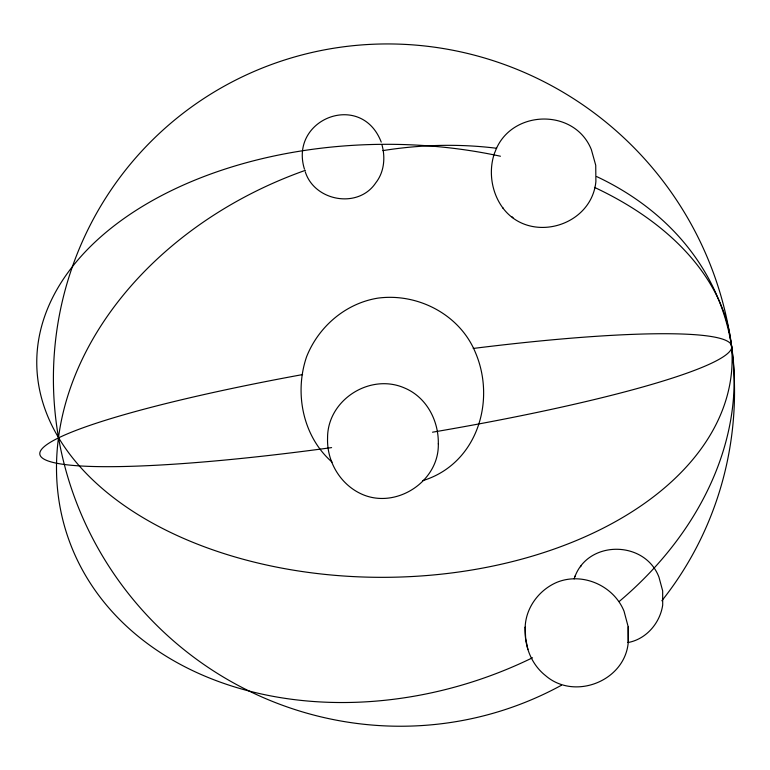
<?xml version="1.0" encoding="UTF-8"?>
<svg xmlns="http://www.w3.org/2000/svg" width="770" height="770" viewBox="0 0 770 770"><rect width="100%" height="100%" fill="white"/><g stroke="black" fill="none" stroke-linecap="round" stroke-linejoin="round"><path stroke-width="1.16" d="M525.169 627.088C525.833 607.568 539.193 589.801 557.008 582.274C582.63 571.879 613.757 585.701 624.037 611.197L628.195 626.818L628.195 642.96C624.47 681.219 574.478 700.71 545.574 675.637C530.886 664.038 524.197 645.433 525.169 627.088L525.64 638.465L527.902 649.514M574.17 578.886C586.191 539.857 644.663 539.539 658.956 577.134L662.662 590.84L662.701 605.008C660.102 623.007 646.155 639.293 627.964 642.536M580.551 566.749L581.052 565.883M574.757 576.672L575.142 576.008M422.586 480.701C476.707 464.3 496.361 401.44 475.417 352.506C459.959 314.689 417.937 292.812 378.003 298.115C345.701 303.255 318.482 326.624 306.566 356.828C294.198 393.008 302.745 436.513 332.082 462.125M502.646 207.669C529.693 244.379 591.572 226.621 595.893 181.537L595.73 165.261L591.35 149.601C574.42 107.415 510.231 109.552 495.043 151.95L494.561 152.932C488.315 171.007 491.366 192.192 502.646 207.669L503.378 208.401M512.098 216.832L513.061 217.775M305.247 171.729C314.41 201.249 358.233 209.257 375.779 182.827C384.259 172.076 385.51 157.542 381.93 144.693M381.246 142.132C361.544 90.629 288.769 118.647 304.468 169.198M628.32 642.392L628.195 626.818M594.488 187.38A347.674 216.505 -0.4 0 1 551.541 549.963A347.674 216.505 -0.4 0 1 37.903 379.831A347.674 216.505 -0.4 0 1 500.433 156.223M473.204 348.454A350.119 39.106 -8.9 0 1 731.086 349.416A350.119 39.106 -8.9 0 1 432.519 432.201M331.601 447.611A350.119 39.106 -8.9 0 1 40.05 455.08A350.119 39.106 -8.9 0 1 302.61 374.576M561.446 685.252A344.075 337.606 47.6 0 1 55.892 419.842A344.075 337.606 47.6 0 1 485.552 58.299A344.075 337.606 47.6 0 1 661.844 600.773M596.663 176.571A346.433 269.096 -19.3 0 1 619.273 601.428M532.522 657.763A346.433 269.096 -19.3 0 1 76.23 557.74A346.433 269.096 -19.3 0 1 305.44 170.314M382.902 150.602A346.433 269.096 -19.3 0 1 496.612 148.273M438.313 443.828C439.256 481.414 396.04 509.615 361.746 494.138C340.234 484.494 326.673 461.365 327.568 437.986C327.337 400.044 369.812 372.901 404.317 387.897C426.503 397.05 438.775 420.593 438.313 443.828"/></g></svg>
